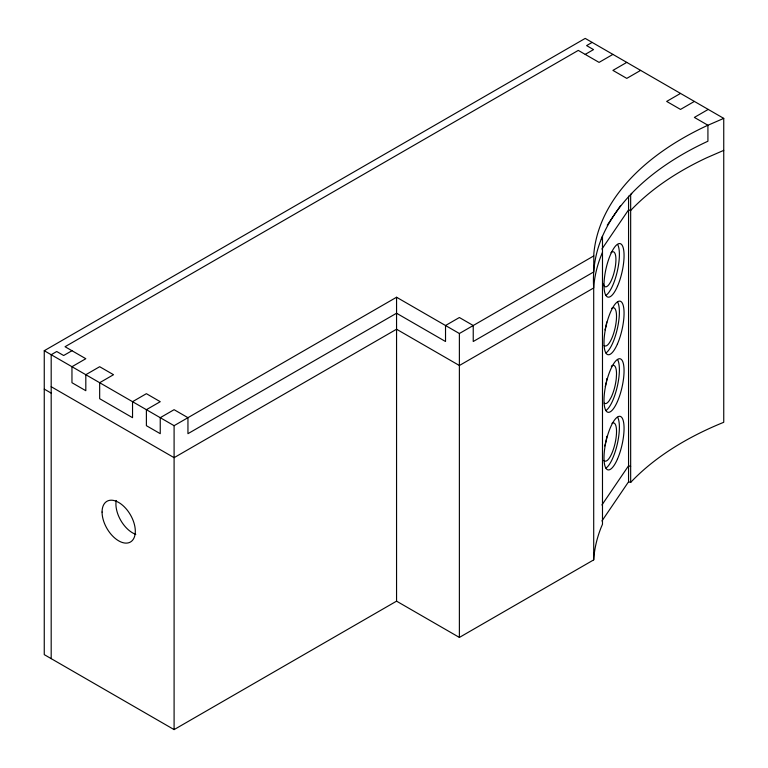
<?xml version="1.0" encoding="UTF-8"?>
<svg xmlns="http://www.w3.org/2000/svg" width="768" height="768" viewBox="0 0 768 768"><rect width="100%" height="100%" fill="white"/><g stroke="black" fill="none" stroke-linecap="round" stroke-linejoin="round"><path stroke-width="1.15" d="M459.379 637.43L459.379 333.514L396.557 297.245L174.096 425.683L44.256 350.717L44.256 654.634L174.096 729.6L396.557 601.162L459.379 637.43L593.702 559.882L593.837 557.597A305.616 176.448 0 0 1 601.258 527.136L602.486 524.285L602.486 236.362C595.277 252.499 592.512 270.355 593.702 287.952L593.702 559.882M601.92 520.982L628.55 481.805L628.56 196.147M612.922 54.394L599.069 62.39L578.285 50.4L65.04 346.723L85.814 358.714L71.962 366.71L71.962 382.714L85.814 390.71L85.814 374.707L99.667 366.71L113.52 374.707L99.667 382.714L99.667 398.707L132.538 417.686L132.538 401.693L146.39 393.686L160.243 401.693L146.39 409.69L146.39 425.683L160.243 433.68L160.243 417.686L174.096 409.69L187.949 417.686L187.949 433.68L396.557 313.238L445.526 341.51L445.526 325.517L459.379 317.52L473.232 325.517L473.232 341.51L593.702 271.958L593.837 253.68A305.616 176.448 0 0 1 706.704 125.789L723.744 118.378L723.744 422.294A305.616 176.448 0 0 0 631.738 481.286L630.662 482.458L628.55 481.805M602.486 252.365C597.59 263.616 594.49 275.702 593.702 287.952L459.379 365.51L396.557 329.232L174.096 457.67L51.187 386.707M607.238 225.216L620.563 205.622M601.91 249.053L628.56 209.856L630.662 210.528L631.738 209.357A305.616 176.448 0 0 1 706.704 157.776L723.744 150.365M601.92 504.989L628.55 465.802L630.662 466.464M631.738 193.363L630.662 194.534L630.662 482.458M44.256 350.717L585.216 38.4L723.744 118.378M592.138 42.403L586.598 45.6L593.53 49.594L585.216 54.394M71.962 350.717L63.648 355.517L56.726 351.514L51.187 354.72L51.187 658.637M626.774 62.39L612.922 70.387L626.774 78.384L640.627 70.387M680.515 93.418L666.662 101.424L680.515 109.421L694.368 101.424M708.221 109.421L694.368 117.418L707.923 125.242L707.923 141.235L706.704 141.782A305.616 176.448 0 0 0 601.258 239.213M459.379 333.514L593.702 255.965M44.256 389.107L51.187 393.11M396.557 297.245L396.557 601.162M174.096 425.683L174.096 729.6M606.874 436.291A19.594 5.846 -77.2 0 1 605.654 442.502M605.434 443.386A19.594 5.846 -77.2 0 1 604.694 445.978M612 423.293A19.594 5.846 -77.2 0 1 615.187 442.8A19.594 5.846 -77.2 0 1 603.917 460.426M617.674 417.302A27.427 8.179 -77.2 0 1 617.261 444.211A27.427 8.179 -77.2 0 1 605.942 468.125M606.902 378.528A19.594 5.846 -77.2 0 1 606.403 381.514M606.202 382.502A19.594 5.846 -77.2 0 1 605.251 386.486M611.309 366.211A19.594 5.846 -77.2 0 1 616.522 374.131L616.262 378.653A19.594 5.846 -77.2 0 1 611.136 397.363L609.283 400.579A19.594 5.846 -77.2 0 1 604.243 403.162M617.674 359.712A27.427 8.179 -77.2 0 1 617.261 386.63A27.427 8.179 -77.2 0 1 605.942 410.544M606.739 322.003A19.594 5.846 -77.2 0 1 605.654 327.331M605.434 328.205A19.594 5.846 -77.2 0 1 604.954 329.942M611.693 308.323A19.594 5.846 -77.2 0 1 616.522 316.598L616.435 318.95A19.594 5.846 -77.2 0 1 610.493 341.011L609.504 342.672A19.594 5.846 -77.2 0 1 604.138 345.485M610.954 252.73A17.952 5.357 -77.2 0 1 615.917 260.688L615.782 262.896A17.952 5.357 -77.2 0 1 610.051 282.864L609.139 284.275A17.952 5.357 -77.2 0 1 603.379 284.064M617.674 244.541A27.427 8.179 -77.2 0 1 617.261 271.459A27.427 8.179 -77.2 0 1 605.942 295.373M617.674 302.131A27.427 8.179 -77.2 0 1 617.261 329.04A27.427 8.179 -77.2 0 1 605.942 352.954M135.792 534.355A23.51 13.574 60 0 1 116.237 500.496M617.453 459.101A27.427 8.179 -77.2 0 0 620.467 416.467A27.427 8.179 -77.2 0 0 604.157 453.725A27.427 8.179 -77.2 0 0 617.453 459.101M617.453 401.51A27.427 8.179 -77.2 0 0 620.467 358.886A27.427 8.179 -77.2 0 0 604.157 396.144A27.427 8.179 -77.2 0 0 617.453 401.51M617.453 343.93A27.427 8.179 -77.2 0 0 620.467 301.296A27.427 8.179 -77.2 0 0 604.157 338.554A27.427 8.179 -77.2 0 0 617.453 343.93M617.453 286.349A27.427 8.179 -77.2 0 0 620.467 243.715A27.427 8.179 -77.2 0 0 604.157 280.973A27.427 8.179 -77.2 0 0 617.453 286.349M102.067 512.054A23.51 13.574 60 0 0 126.998 543.082A23.51 13.574 60 0 0 126.998 509.827A23.51 13.574 60 0 0 102.067 512.054"/></g></svg>
